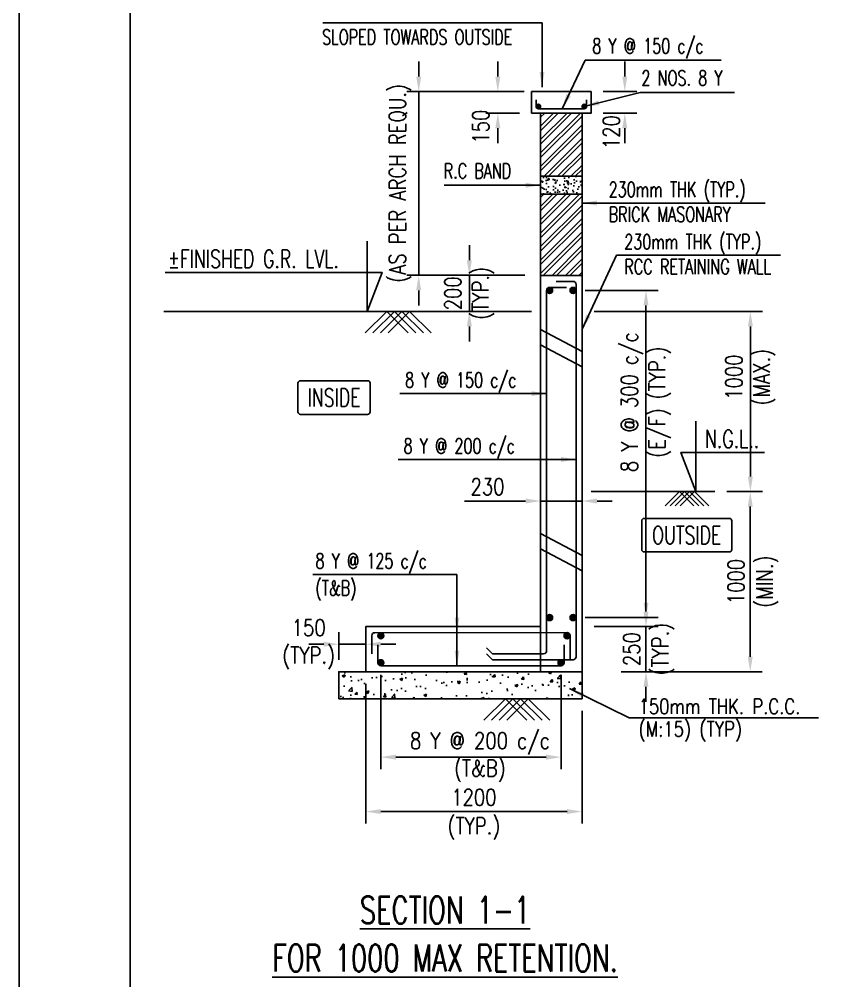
# Model space of a CAD drawing. Extents: x 345615 to 1272425, y -526289 to -156124.
# Drawn here: x 611343 to 624752, y -293833 to -277822 of the extents above; entities that cross this region are included whole.
import ezdxf
from ezdxf.enums import TextEntityAlignment as Align
from ezdxf.lldxf.tags import DXFTag

# ---------------------------------------------------------------- set-up
doc = ezdxf.new("R2010")
doc.units = 0
doc.header["$LTSCALE"] = 500
doc.header["$MEASUREMENT"] = 0
doc.header["$PDMODE"] = 35
doc.header["$PDSIZE"] = -15
doc.layers.get('DEFPOINTS').update_dxf_attribs({"color": 4})
for name, color, linetype in [('NO. BEAM', 3, 'Continuous'), ('S- PILE CAP', 4, 'Continuous'), ('S-COLUMN', 1, 'Continuous'), ('S-CONCRET LINE', 4, 'Continuous'), ('S-DIM-1', 5, 'Continuous'), ('S-FOOTING', 4, 'Continuous'), ('S-HATCH', 253, 'Continuous'), ('S-LEVEL SECTION', 3, 'Continuous'), ('S-PCC', 9, 'Continuous'), ('S-REINFORCEMENT', 6, 'Continuous'), ('S-RETAINING WALL', 6, 'Continuous'), ('S-TEXT-1', 4, 'Continuous'), ('S-TITIL', 6, 'Continuous'), ('s_TITILE', 9, 'Continuous'), ('TITLE', 4, 'Continuous')]:
    doc.layers.add(name, color=color, linetype=linetype)
doc.layers.add('RIDE-PROFILE', color=8, linetype='Continuous', lineweight=25)
doc.styles.add('ROMANS', font='simplex.shx', dxfattribs={"width": 0.8, "height": 275, "bigfont": 'bigfont.shx'})
tags = doc.linetypes.add('HIDDEN', pattern=[0.375, 0.25, -0.125]).pattern_tags.tags
tags[6:7] = [DXFTag(74, 4), DXFTag(75, 0), DXFTag(340, '0'), DXFTag(46, 1.0), DXFTag(50, 0.0), DXFTag(44, 0.0), DXFTag(45, 0.0)]
tags[4:5] = [DXFTag(74, 4), DXFTag(75, 0), DXFTag(340, '0'), DXFTag(46, 1.0), DXFTag(50, 0.0), DXFTag(44, 0.0), DXFTag(45, 0.0)]
doc.dimstyles.new('dim100', dxfattribs={"dimtxt": 250, "dimasz": 250, "dimexe": 200, "dimexo": 200, "dimgap": 100, "dimtad": 1, "dimdec": 0, "dimzin": 0, "dimdsep": 46, "dimtxsty": 'ROMANS', "dimcen": 0, "dimclrd": 5, "dimclre": 5, "dimclrt": 4, "dimadec": 0, "dimazin": 0, "dimtfac": 1, "dimtdec": 0, "dimtix": 1, "dimtofl": 0, "dimtmove": 2, "dimatfit": 3, "dimfxl": 0, "dimtolj": 1, "dimtzin": 0, "dimlwd": -1, "dimlwe": -1, "dimarcsym": 0})
doc.dimstyles.new('dim33.33', dxfattribs={"dimtxt": 250, "dimasz": 250, "dimexe": 200, "dimexo": 200, "dimgap": 100, "dimtad": 1, "dimdec": 0, "dimlfac": 0.333331, "dimzin": 0, "dimdsep": 46, "dimtxsty": 'ROMANS', "dimcen": 0, "dimclrd": 5, "dimclre": 5, "dimclrt": 4, "dimadec": 0, "dimazin": 0, "dimtfac": 1, "dimtdec": 0, "dimtix": 1, "dimtofl": 0, "dimtmove": 2, "dimatfit": 3, "dimfxl": 0, "dimtolj": 1, "dimtzin": 0, "dimlwd": -1, "dimlwe": -1, "dimarcsym": 0})

# ---------------------------------------------------------------- blocks, each defined once
blk = doc.blocks.new('*D281')
at = {"layer": 'DEFPOINTS', "color": 0}
for p in [(620562, -282336, 0), (621776, -282336), (620562, -287786, 0)]:
    blk.add_point(p, dxfattribs=at)
at = {"layer": 'S-DIM-1', "color": 5}
for p, q in [((620762, -282336), (621976, -282336)), ((620762, -287786), (621976, -287786))]:
    blk.add_line(p, q, dxfattribs=at)
at = {"layer": 'S-DIM-1', "color": 5, "lineweight": -3}
blk.add_line((621776, -287536), (621776, -282586), dxfattribs=at)
at = {"layer": 'S-DIM-1', "color": 5}
for points in [[(621735, -282586), (621818, -282586), (621776, -282336)], [(621735, -287536), (621818, -287536), (621776, -287786)]]:
    blk.add_solid(points, dxfattribs=at)
at = {"layer": 'S-DIM-1', "color": 4, "insert": (621776, -284198), "char_height": 275, "attachment_point": 5, "rotation": 90, "style": 'ROMANS'}
blk.add_mtext('\\A1;{8 Y @ 300 c/c\\P(E/F) (TYP.)}', dxfattribs=at)
blk = doc.blocks.new('*D282')
at = {"layer": 'DEFPOINTS', "color": 0}
for p in [(620712, -287936), (621162, -288686), (621776, -288686)]:
    blk.add_point(p, dxfattribs=at)
at = {"layer": 'S-DIM-1', "color": 5, "lineweight": -3}
for p, q in [((621776, -287686), (621776, -287436)), ((621776, -287936), (621776, -288686)), ((621776, -288936), (621776, -289186))]:
    blk.add_line(p, q, dxfattribs=at)
at = {"layer": 'S-DIM-1', "color": 5}
for p, q in [((620912, -287936), (621976, -287936)), ((621362, -288686), (621976, -288686))]:
    blk.add_line(p, q, dxfattribs=at)
for points in [[(621735, -287686), (621818, -287686), (621776, -287936)], [(621735, -288936), (621818, -288936), (621776, -288686)]]:
    blk.add_solid(points, dxfattribs=at)
at = {"layer": 'S-DIM-1', "color": 4, "char_height": 275, "rotation": 90, "style": 'ROMANS'}
for s, insert, attachment_point in [('\\A1;(TYP.)', (621876, -288311), 2), ('\\A1;250', (621676, -288311), 8)]:
    blk.add_mtext(s, dxfattribs=dict(at, insert=insert, attachment_point=attachment_point))
blk = doc.blocks.new('*D283')
at = {"layer": 'DEFPOINTS', "color": 0}
for p in [(617362, -288536, -31), (620362, -288536, -19), (620362, -290109)]:
    blk.add_point(p, dxfattribs=at)
at = {"layer": 'S-DIM-1', "color": 5}
for p, q in [((617362, -288736), (617362, -290309)), ((620362, -288736), (620362, -290309)), ((617612, -290109), (620112, -290109))]:
    blk.add_line(p, q, dxfattribs=at)
for points in [[(617612, -290067), (617612, -290151), (617362, -290109)], [(620112, -290067), (620112, -290151), (620362, -290109)]]:
    blk.add_solid(points, dxfattribs=at)
at = {"layer": 'S-DIM-1', "color": 4, "insert": (619012, -290109), "char_height": 275, "attachment_point": 5, "style": 'ROMANS'}
blk.add_mtext('\\A1;8 Y @ 200 c/c\\P(T&B)', dxfattribs=at)
blk = doc.blocks.new('*D284')
at = {"layer": 'DEFPOINTS', "color": 0}
for p in [(617112, -288686, -31), (620712, -289136, -19), (620712, -291015)]:
    blk.add_point(p, dxfattribs=at)
at = {"layer": 'S-DIM-1', "color": 5}
for p, q in [((617112, -288886), (617112, -291215)), ((620712, -289336), (620712, -291215)), ((617362, -291015), (620462, -291015))]:
    blk.add_line(p, q, dxfattribs=at)
for points in [[(617362, -290974), (617362, -291057), (617112, -291015)], [(620462, -290974), (620462, -291057), (620712, -291015)]]:
    blk.add_solid(points, dxfattribs=at)
at = {"layer": 'S-DIM-1', "color": 4, "char_height": 275, "style": 'ROMANS'}
for s, insert, attachment_point in [('\\A1;1200', (618912, -290915), 8), ('\\A1;(TYP.)', (618912, -291115), 2)]:
    blk.add_mtext(s, dxfattribs=dict(at, insert=insert, attachment_point=attachment_point))
blk = doc.blocks.new('*D285')
at = {"layer": 'DEFPOINTS', "color": 0}
for p in [(622921, -285686), (621162, -288686), (623511, -288686)]:
    blk.add_point(p, dxfattribs=at)
at = {"layer": 'S-DIM-1', "color": 5}
for p, q in [((623121, -285686), (623711, -285686)), ((621362, -288686), (623711, -288686))]:
    blk.add_line(p, q, dxfattribs=at)
at = {"layer": 'S-DIM-1', "color": 5, "lineweight": -3}
blk.add_line((623511, -285936), (623511, -288436), dxfattribs=at)
at = {"layer": 'S-DIM-1', "color": 5}
for points in [[(623470, -285936), (623553, -285936), (623511, -285686)], [(623470, -288436), (623553, -288436), (623511, -288686)]]:
    blk.add_solid(points, dxfattribs=at)
at = {"layer": 'S-DIM-1', "color": 4, "char_height": 275, "rotation": 90, "style": 'ROMANS'}
for s, insert, attachment_point in [('\\A1;1000', (623411, -287186), 8), ('\\A1;(MIN.)', (623611, -287186), 2)]:
    blk.add_mtext(s, dxfattribs=dict(at, insert=insert, attachment_point=attachment_point))
blk = doc.blocks.new('*D286')
at = {"layer": 'DEFPOINTS', "color": 0}
for p in [(620712, -282686), (623514, -282686), (622921, -285686)]:
    blk.add_point(p, dxfattribs=at)
at = {"layer": 'S-DIM-1', "color": 5}
for p, q in [((620912, -282686), (623714, -282686)), ((623121, -285686), (623714, -285686))]:
    blk.add_line(p, q, dxfattribs=at)
at = {"layer": 'S-DIM-1', "color": 5, "lineweight": -3}
blk.add_line((623514, -285436), (623514, -282936), dxfattribs=at)
at = {"layer": 'S-DIM-1', "color": 5}
for points in [[(623472, -282936), (623556, -282936), (623514, -282686)], [(623472, -285436), (623556, -285436), (623514, -285686)]]:
    blk.add_solid(points, dxfattribs=at)
at = {"layer": 'S-DIM-1', "color": 4, "insert": (623514, -283782), "char_height": 275, "attachment_point": 5, "rotation": 90, "style": 'ROMANS'}
blk.add_mtext('\\A1;1000\\P(MAX.)', dxfattribs=at)
blk = doc.blocks.new('*D287')
at = {"layer": 'DEFPOINTS', "color": 0}
for p in [(619947, -279026), (617993, -282086), (619962, -282086)]:
    blk.add_point(p, dxfattribs=at)
at = {"layer": 'S-DIM-1', "color": 5, "lineweight": -3}
for p, q in [((617993, -278776), (617993, -278526)), ((617993, -279026), (617993, -282086)), ((617993, -282336), (617993, -282586))]:
    blk.add_line(p, q, dxfattribs=at)
at = {"layer": 'S-DIM-1', "color": 5}
for p, q in [((619747, -279026), (617793, -279026)), ((619762, -282086), (617793, -282086))]:
    blk.add_line(p, q, dxfattribs=at)
for points in [[(617951, -278776), (618035, -278776), (617993, -279026)], [(617951, -282336), (618035, -282336), (617993, -282086)]]:
    blk.add_solid(points, dxfattribs=at)
at = {"layer": 'S-DIM-1', "color": 4, "insert": (617684, -280556), "char_height": 275, "attachment_point": 5, "rotation": 90, "style": 'ROMANS'}
blk.add_mtext('\\A1;(AS PER ARCH REQU.)', dxfattribs=at)
blk = doc.blocks.new('*D288')
at = {"layer": 'DEFPOINTS', "color": 0}
for p in [(616662, -288229), (616662, -288686), (617112, -288686)]:
    blk.add_point(p, dxfattribs=at)
at = {"layer": 'S-DIM-1', "color": 5}
for p, q in [((616662, -288486), (616662, -288029)), ((617112, -288486), (617112, -288029))]:
    blk.add_line(p, q, dxfattribs=at)
at = {"layer": 'S-DIM-1', "color": 5, "lineweight": -3}
for p, q in [((616412, -288229), (616162, -288229)), ((617112, -288229), (616662, -288229)), ((617362, -288229), (617612, -288229))]:
    blk.add_line(p, q, dxfattribs=at)
at = {"layer": 'S-DIM-1', "color": 5}
for points in [[(616412, -288187), (616412, -288271), (616662, -288229)], [(617362, -288187), (617362, -288271), (617112, -288229)]]:
    blk.add_solid(points, dxfattribs=at)
at = {"layer": 'S-DIM-1', "color": 4, "insert": (616162, -288229), "char_height": 275, "attachment_point": 5, "style": 'ROMANS'}
blk.add_mtext('\\A1;150\\P(TYP.)', dxfattribs=at)
blk = doc.blocks.new('*D203')
at = {"layer": 'DEFPOINTS', "color": 0}
for p in [(619962, -282086, -1), (618836, -282686), (619872, -282686, -1)]:
    blk.add_point(p, dxfattribs=at)
at = {"layer": 'S-DIM-1', "color": 5, "lineweight": -3}
for p, q in [((618836, -281836), (618836, -281586)), ((618836, -282086), (618836, -282686)), ((618836, -282936), (618836, -283186))]:
    blk.add_line(p, q, dxfattribs=at)
at = {"layer": 'S-DIM-1', "color": 5}
for p, q in [((619762, -282086), (618636, -282086)), ((619672, -282686), (618636, -282686))]:
    blk.add_line(p, q, dxfattribs=at)
for points in [[(618794, -281836), (618877, -281836), (618836, -282086)], [(618794, -282936), (618877, -282936), (618836, -282686)]]:
    blk.add_solid(points, dxfattribs=at)
at = {"layer": 'S-DIM-1', "color": 4, "insert": (618836, -282386), "char_height": 275, "attachment_point": 5, "rotation": 90, "style": 'ROMANS'}
blk.add_mtext('\\A1;200\\P(TYP.)', dxfattribs=at)
blk = doc.blocks.new('*D213')
at = {"layer": 'DEFPOINTS', "color": 0}
for p in [(620862, -279026), (620862, -279386), (621423, -279386)]:
    blk.add_point(p, dxfattribs=at)
at = {"layer": 'S-DIM-1', "color": 5}
for p, q in [((621423, -278776), (621423, -278526)), ((621062, -279026), (621623, -279026)), ((621062, -279386), (621623, -279386)), ((621423, -279636), (621423, -279886))]:
    blk.add_line(p, q, dxfattribs=at)
for points in [[(621382, -278776), (621465, -278776), (621423, -279026)], [(621382, -279636), (621465, -279636), (621423, -279386)]]:
    blk.add_solid(points, dxfattribs=at)
at = {"layer": 'S-DIM-1', "color": 4, "insert": (621198, -279701), "char_height": 275, "attachment_point": 5, "rotation": 90, "style": 'ROMANS'}
blk.add_mtext('\\A1;120', dxfattribs=at)
blk = doc.blocks.new('*D214')
at = {"layer": 'DEFPOINTS', "color": 0}
for p in [(619872, -279026), (619310, -279386), (619872, -279386)]:
    blk.add_point(p, dxfattribs=at)
at = {"layer": 'S-DIM-1', "color": 5}
for p, q in [((619310, -278776), (619310, -278526)), ((619672, -279026), (619110, -279026)), ((619672, -279386), (619110, -279386)), ((619310, -279636), (619310, -279886))]:
    blk.add_line(p, q, dxfattribs=at)
for points in [[(619268, -278776), (619352, -278776), (619310, -279026)], [(619268, -279636), (619352, -279636), (619310, -279386)]]:
    blk.add_solid(points, dxfattribs=at)
at = {"layer": 'S-DIM-1', "color": 4, "insert": (619026, -279611), "char_height": 275, "attachment_point": 5, "rotation": 90, "style": 'ROMANS'}
blk.add_mtext('\\A1;150', dxfattribs=at)
blk = doc.blocks.new('*D295')
at = {"layer": 'DEFPOINTS', "color": 0}
for p in [(620022, -285439, -19), (620712, -285439, -19), (620022, -285844)]:
    blk.add_point(p, dxfattribs=at)
at = {"layer": 'S-DIM-1', "color": 5}
for p, q in [((620022, -285639), (620022, -286044)), ((620712, -285639), (620712, -286044))]:
    blk.add_line(p, q, dxfattribs=at)
at = {"layer": 'S-DIM-1', "color": 5, "lineweight": -3}
for p, q in [((619772, -285844), (618756, -285844)), ((620712, -285844), (620022, -285844)), ((620962, -285844), (621212, -285844))]:
    blk.add_line(p, q, dxfattribs=at)
at = {"layer": 'S-DIM-1', "color": 5}
for points in [[(619772, -285802), (619772, -285886), (620022, -285844)], [(620962, -285802), (620962, -285886), (620712, -285844)]]:
    blk.add_solid(points, dxfattribs=at)
at = {"layer": 'S-DIM-1', "color": 4, "insert": (619139, -285607), "char_height": 275, "attachment_point": 5, "style": 'ROMANS'}
blk.add_mtext('\\A1;{230}', dxfattribs=at)
blk = doc.blocks.new('zw$155A')
at = {"layer": 's_TITILE', "color": 7}
blk.add_lwpolyline([(0, 0), (88000, 0), (88000, 58000), (0, 58000)], close=True, dxfattribs=at)
at = {"layer": 's_TITILE', "color": 1}
blk.add_lwpolyline([(1300, 800), (78500, 800), (78500, 57200), (1300, 57200)], close=True, dxfattribs=at)

msp = doc.modelspace()

# ---------------------------------------------------------------- hatches: boundary and pattern name
at = {"layer": 'S-HATCH'}
h = msp.add_hatch(dxfattribs=at)
h.set_pattern_fill('ANSI32', color=256, scale=420, style=0)
h.set_pattern_definition([(45, (-8071175.64, 118717.36), (-111.369318, 111.369318), []), (45, (-8071101.4, 118717.36), (-111.369318, 111.369318), [])])
h.paths.add_polyline_path([(620021.651, -280436.258), (620711.651, -280436.258), (620711.651, -279386.258), (620021.651, -279386.258)])
h.paths.add_polyline_path([(620711.651, -280736.258), (620021.651, -280736.258), (620021.651, -282086.258), (620711.651, -282086.258)])
at = {"layer": 'S-PCC', "linetype": 'ByBlock'}
h = msp.add_hatch(dxfattribs=at)
h.set_pattern_fill('AR-CONC,_O', color=256, scale=30)
h.set_pattern_definition([(50, (-17703379.8, 1129403.67), (215.1780548, -18.8256405), [22.5, -247.5]), (355, (-17703379.8, 1129403.67), (-41.6254, 225.65764), [18, -198]), (100.4514445, (-17703361.88, 1129402.1), (173.552654, 206.8319973), [19.1220576, -210.3426336]), (46.1842, (-17703379.8, 1129463.67), (320.1723992, -49.6557842), [33.75, -371.25]), (96.6356355, (-17703353.13, 1129459.54), (280.3985837, 292.23558), [28.6831026, -315.514128]), (351.184164, (-17703379.8, 1129463.67), (280.3985835, 292.23558), [27, -297.0000003]), (21, (-17703349.8, 1129448.67), (179.0721156, -120.7856672), [22.5, -247.5]), (326, (-17703349.8, 1129448.67), (72.9945996, 217.5450135), [18, -198]), (71.4514447, (-17703334.89, 1129438.6), (252.066713, 96.7593458), [19.122057, -210.3426336]), (37.5, (-17703379.81, 1129403.67), (3.6479566, 99.86815615), [0, -195.6, 0, -201, 0, -198.75]), (7.5, (-17703379.81, 1129403.67), (78.92086123, 118.32351356), [0, -114.6, 0, -191.1, 0, -75.75]), (327.5, (-17703446.71, 1129403.67), (160.14673085, -6.76646152), [0, -75, 0, -234, 0, -310.5]), (317.5, (-17703476.71, 1129403.67), (174.9558508, 30.0314947), [0, -97.5, 0, -155.4, 0, -220.5])])
h.paths.add_polyline_path([(620711.651, -280436.258), (620021.651, -280436.258), (620021.651, -280736.258), (620711.651, -280736.258)])
h = msp.add_hatch(dxfattribs=at)
h.set_pattern_fill('AR-CONC,_O', color=256, scale=66.666667)
h.set_pattern_definition([(50, (-16483895.78, 122640.9), (478.173455, -41.834757), [50, -550]), (355, (-16483895.8, 122640.9), (-92.500889, 501.461422), [40, -440]), (100.4514445, (-16483855.93, 122637.43), (385.672564, 459.626661), [42.493461, -467.428075]), (46.1842, (-16483895.8, 122774.25), (711.49422, -110.346187), [75, -825]), (96.6356355, (-16483836.5, 122765.05), (623.107964, 649.4124), [63.740228, -701.142507]), (351.184164, (-16483895.8, 122774.25), (623.107963, 649.4124), [60, -660]), (21, (-16483829.1, 122740.9), (397.938035, -268.412594), [50, -550]), (326, (-16483829.1, 122740.9), (162.210221, 483.433363), [40, -440]), (71.4514447, (-16483795.95, 122718.55), (560.148251, 215.020769), [42.49346, -467.428075]), (37.5, (-16483895.78, 122640.91), (8.1065702, 221.9292359), [0, -434.6666667, 0, -446.6666667, 0, -441.6666667]), (7.5, (-16483895.78, 122640.91), (175.3796916, 262.9411413), [0, -254.6666667, 0, -424.6666667, 0, -168.3333333]), (327.5, (-16484044.44, 122640.91), (355.8816241, -15.0365812), [0, -166.6666667, 0, -520, 0, -690]), (317.5, (-16484111.1, 122640.9), (388.7907796, 66.736655), [0, -216.6666667, 0, -345.3333333, 0, -490])])
h.paths.add_polyline_path([(616661.651, -289136.355), (616661.651, -288686.355), (620711.651, -288686.258), (620711.651, -289136.258)])

# ---------------------------------------------------------------- linework, layer by layer
at = {"layer": 'NO. BEAM', "color": 7, "elevation": -9.578}
for points in [[(617143.069, -283841.32), (616023.069, -283841.32, 0.414213562), (615983.069, -283881.32), (615983.069, -284361.32, 0.414213562), (616023.069, -284401.32), (617143.069, -284401.32, 0.414213562), (617183.069, -284361.32), (617183.069, -283881.32, 0.414213562)], [(623164.199, -286132.816), (621744.199, -286132.816, 0.414213562), (621704.199, -286172.816), (621704.199, -286652.816, 0.414213562), (621744.199, -286692.816), (623164.199, -286692.816, 0.414213562), (623204.199, -286652.816), (623204.199, -286172.816, 0.414213562)]]:
    msp.add_lwpolyline(points, format="xyb", close=True, dxfattribs=at)
at = {"layer": 'RIDE-PROFILE', "color": 2, "linetype": 'HIDDEN', "ltscale": 1000}
for p, q in [((620021.651, -282986.258, -10.378), (620711.651, -283353.601, -10.378)), ((620021.651, -283241.157, -10.378), (620711.651, -283608.501, -10.378)), ((620021.651, -286384.916, -10.378), (620711.651, -286752.259, -10.378)), ((620021.651, -286639.815, -10.378), (620711.651, -287007.159, -10.378))]:
    msp.add_line(p, q, dxfattribs=at)
at = {"layer": 'S- PILE CAP', "color": 8, "linetype": 'HIDDEN', "ltscale": 1500}
msp.add_line((620021.651, -288686.258, -9.578), (620021.651, -287936.258, -9.578), dxfattribs=at)
at = {"layer": 'S-COLUMN', "color": 4}
msp.add_line((620021.651, -282047.254, -9.578), (620021.651, -279386.258, -9.578), dxfattribs=at)
at = {"layer": 'S-COLUMN', "color": 4, "elevation": -9.578}
for points in [[(620021.651, -282086.258), (620021.651, -279386.258)], [(620711.651, -279386.258), (620711.651, -282086.258)]]:
    msp.add_lwpolyline(points, dxfattribs=at)
at = {"layer": 'S-CONCRET LINE', "elevation": -9.578}
msp.add_lwpolyline([(619871.651, -279386.258), (619871.651, -279026.258), (620861.651, -279026.258), (620861.651, -279386.258)], close=True, dxfattribs=at)
at = {"layer": 'S-FOOTING', "elevation": -9.578}
msp.add_lwpolyline([(620021.651, -287936.258), (617111.651, -287936.355), (617111.651, -288686.355), (620711.651, -288686.258)], dxfattribs=at)
at = {"layer": 'S-LEVEL SECTION'}
for p, q in [((613752.478, -282686.258, -9.578), (619871.651, -282686.258, -9.578)), ((620861.651, -285686.258, -9.578), (622921.352, -285686.258, -9.578))]:
    msp.add_line(p, q, dxfattribs=at)
at = {"layer": 'S-LEVEL SECTION', "elevation": -9.578}
for points in [[(617132.998, -281515.858), (617132.998, -282686.258), (617382.998, -282036.258), (613772.369, -282036.258)], [(622606.41, -284515.858), (622606.41, -285686.258), (622356.41, -285036.258), (623750.14, -285036.258)]]:
    msp.add_lwpolyline(points, dxfattribs=at)
at = {"layer": 'S-PCC', "elevation": -9.578}
for points in [[(620711.651, -280436.258), (620021.651, -280436.258), (620021.651, -280736.258), (620711.651, -280736.258)], [(616661.651, -289136.355), (616661.651, -288686.355), (620711.651, -288686.258), (620711.651, -289136.258)]]:
    msp.add_lwpolyline(points, close=True, dxfattribs=at)
for points in [[(617102.726, -283044.231), (617460.699, -282686.258), (617818.671, -283044.231)], [(617229.288, -283044.231), (617587.261, -282686.258), (617945.234, -283044.231)], [(617355.851, -283044.231), (617713.824, -282686.258), (618071.796, -283044.231)], [(617482.413, -283044.231), (617840.386, -282686.258), (618198.359, -283044.231)], [(622571.333, -285924.907), (622332.685, -285686.258), (622094.036, -285924.907)], [(622655.708, -285924.907), (622417.06, -285686.258), (622178.411, -285924.907)], [(622740.083, -285924.907), (622501.435, -285686.258), (622262.786, -285924.907)], [(622824.458, -285924.907), (622585.81, -285686.258), (622347.161, -285924.907)], [(619793.416, -289494.265), (619435.443, -289136.292), (619077.47, -289494.265)], [(619919.978, -289494.265), (619562.005, -289136.292), (619204.032, -289494.265)], [(620046.541, -289494.265), (619688.568, -289136.292), (619330.595, -289494.265)], [(620173.103, -289494.265), (619815.13, -289136.292), (619457.157, -289494.265)]]:
    msp.add_lwpolyline(points, dxfattribs=at)
at = {"layer": 'S-REINFORCEMENT', "color": 5, "elevation": -9.578}
msp.add_lwpolyline([(620786.651, -279161.258), (620786.651, -279273.758, -0.414213562), (620749.151, -279311.258), (619984.151, -279311.258, -0.414213562), (619946.651, -279273.758), (619946.651, -279161.258)], format="xyb", dxfattribs=at)
at = {"layer": 'S-REINFORCEMENT', "color": 5, "const_width": 37.5, "elevation": -9.578}
for points in [[(619965.401, -279273.758, 1), (620002.901, -279273.758, 1)], [(620767.901, -279273.758, -1), (620730.401, -279273.758, -1)]]:
    msp.add_lwpolyline(points, format="xyb", close=True, dxfattribs=at)
at = {"layer": 'S-REINFORCEMENT', "color": 5, "ltscale": 10, "elevation": -9.578}
for points in [[(619121.651, -288386.258), (619221.651, -288486.258), (620561.651, -288486.258, 0.414213562), (620611.651, -288436.258), (620611.651, -282236.258, 0.414213562), (620561.651, -282186.258), (620281.651, -282186.258)], [(619121.651, -288286.258), (619221.651, -288386.258), (620071.651, -288386.258, 0.414213562), (620121.651, -288336.258), (620121.651, -282336.258, -0.414213562), (620171.651, -282286.258), (620451.651, -282286.258)], [(620511.651, -288486.258), (620511.651, -288086.258, 0.414213562), (620461.651, -288036.258), (617261.651, -288036.355, 0.414213562), (617211.651, -288086.355), (617211.651, -288386.355)], [(617311.651, -288236.355), (617311.651, -288536.355, 0.414213562), (617361.651, -288586.355), (620361.651, -288586.258, 0.414213562), (620411.651, -288536.258), (620411.651, -288236.258)]]:
    msp.add_lwpolyline(points, format="xyb", dxfattribs=at)
at = {"layer": 'S-REINFORCEMENT', "color": 5, "ltscale": 10, "const_width": 50}
for points, elevation in [([(620146.651, -282336.258, 1), (620196.651, -282336.258, 1)], -9.578), ([(620536.651, -282336.258, 1), (620586.651, -282336.258, 1)], -9.577), ([(620146.651, -287786.257, 1), (620196.651, -287786.257, 1)], -9.577), ([(620536.651, -287786.257, 1), (620586.651, -287786.257, 1)], -9.577), ([(617386.651, -288086.355, 1), (617336.651, -288086.355, 1)], -21.621), ([(620436.651, -288086.258, -1), (620486.651, -288086.258, -1)], -9.578), ([(617386.651, -288536.355, -1), (617336.651, -288536.355, -1)], -21.621), ([(620386.651, -288536.258, -1), (620336.651, -288536.258, -1)], -9.578)]:
    msp.add_lwpolyline(points, format="xyb", close=True, dxfattribs=dict(at, elevation=elevation))
at = {"layer": 'S-REINFORCEMENT', "color": 5}
for centre in [(619984.151, -279273.758, -9.578), (620749.151, -279273.758, -9.578)]:
    msp.add_circle(centre, 37.5, dxfattribs=at)
at = {"layer": 'S-REINFORCEMENT', "color": 5, "ltscale": 10}
for centre in [(620171.651, -282336.258, -9.578), (620561.651, -282336.258, -9.578), (620171.651, -287786.257, -9.578), (620561.651, -287786.257, -9.578), (617361.651, -288086.355, -21.621), (620461.651, -288086.258, -9.578), (617361.651, -288536.355, -21.621), (620361.651, -288536.258, -9.578)]:
    msp.add_circle(centre, 50, dxfattribs=at)
at = {"layer": 'S-RETAINING WALL', "color": 4}
msp.add_line((620711.651, -282086.258, -9.578), (620021.651, -282086.258, -9.578), dxfattribs=at)
at = {"layer": 'S-RETAINING WALL', "color": 4, "elevation": -9.578}
for points in [[(620021.651, -287936.258), (620021.651, -282086.258)], [(620711.651, -288686.258), (620711.651, -282086.258)]]:
    msp.add_lwpolyline(points, dxfattribs=at)

# ---------------------------------------------------------------- block references
at = {"xscale": 1.420454545454545, "yscale": 1.420454545454545, "zscale": 1.420454545454545}
msp.add_blockref('zw$155A', (611343.115, -348663.35), dxfattribs=at)

# ---------------------------------------------------------------- texts
at = {"layer": 'S-LEVEL SECTION', "style": 'ROMANS', "width": 0.7}
for s, p in [('%%PFINISHED G.R. LVL.', (613819.132, -281811.258, -9.578)), ('N.G.L..', (622759.215, -284811.258, -9.578))]:
    msp.add_text(s, height=300, dxfattribs=at).set_placement(p, align=Align.MIDDLE_LEFT)
at = {"layer": 'S-TEXT-1', "style": 'ROMANS'}
for s, width, p in [('SLOPED TOWARDS OUTSIDE ', 0.7, (616384.715, -278119.177, -9.578)), ('8 Y @ 150 c/c', 0.7, (620882.151, -278265.503, -9.578)), ('2 NOS. 8 Y', 0.7, (621700.262, -278800.025, -9.578)), ('R.C BAND', 0.7, (618409.423, -280346.258, -9.578)), ('230mm THK (TYP.)', 0.7, (621154.985, -280656.831, -9.578)), ('BRICK MASONARY', 0.7, (621154.985, -281071.117, -9.578)), ('230mm THK (TYP.)', 0.7, (621414.953, -281528.024, -9.578)), ('RCC RETAINING WALL', 0.7, (621414.953, -281942.31, -9.578)), ('8 Y @ 150 c/c', 0.7, (617766.174, -283830.576, -9.578)), ('8 Y @ 200 c/c', 0.7, (617740.668, -284927.343, -9.578)), ('8 Y @ 125 c/c', 0.7, (616274.3, -286841.686, -15.625)), ('(T&B)', 0.7, (616274.3, -287291.686, -15.625)), ('150mm THK. P.C.C.', 0.8, (621653.323, -289264.972, 180.009)), ('(M:15) (TYP)', 0.8, (621653.323, -289641.544, 180.009))]:
    msp.add_text(s, height=250, dxfattribs=dict(at, width=width)).set_placement(p, align=Align.MIDDLE_LEFT)
at = {"layer": 'S-TITIL', "style": 'ROMANS', "width": 0.7}
for s, p in [('%%USECTION 1-1', (618430.857, -292655.31, 9.84)), ('%%UFOR 1000 MAX RETENTION.', (618430.857, -293455.31, 9.84))]:
    msp.add_text(s, height=450, dxfattribs=at).set_placement(p, align=Align.MIDDLE_CENTER)
at = {"layer": 'TITLE', "color": 2, "style": 'ROMANS', "width": 0.7}
for s, p in [('INSIDE', (616583.069, -284121.32, -9.578)), ('OUTSIDE', (622454.199, -286412.816, -9.578))]:
    msp.add_text(s, height=300, dxfattribs=at).set_placement(p, align=Align.MIDDLE_CENTER)

# ---------------------------------------------------------------- dimensions: what is measured, and where the dimension line sits
at = {"layer": 'S-DIM-1'}
for base, p1, p2, text, override, picture, middle in [((617993.151, -282086.258, -9.578), (619946.651, -279026.258, -9.578), (619961.651, -282086.258, -9.578), '(AS PER ARCH REQU.)', {"dimtofl": 1, "dimtmove": 0, "dimlwd": 65533}, '*D287', (617683.627, -280556.258, -9.578)), ((623511.456, -288686.258, -9.578), (622921.352, -285686.258, -9.578), (621161.651, -288686.258, -9.578), '<>\\X(MIN.)', {"dimtxt": 250, "dimasz": 250, "dimtofl": 1, "dimtmove": 0, "dimlwd": 65533}, '*D285', (623511.456, -287186.258, -9.578)), ((621776.282, -288686.258, -9.578), (620711.651, -287936.258, -9.578), (621161.651, -288686.258, -9.578), '<>\\X(TYP.)', {"dimtxt": 250, "dimasz": 250, "dimtofl": 1, "dimtmove": 0, "dimlwd": 65533}, '*D282', (621776.282, -288311.258, -9.578))]:
    dim = msp.add_linear_dim(base=base, p1=p1, p2=p2, angle=90, text=text, dimstyle='dim33.33', override=override, dxfattribs=at)
    dim.commit()
    dim.dimension.update_dxf_attribs({"geometry": picture, "text_midpoint": middle})
dim = msp.add_linear_dim(base=(619309.86, -279386.258, -9.578), p1=(619871.651, -279026.258, -9.578), p2=(619871.651, -279386.258, -9.578), angle=90, text='150', dimstyle='dim33.33', dxfattribs=at)
dim.commit()
dim.dimension.update_dxf_attribs({"geometry": '*D214', "text_midpoint": (619026.436, -279610.834, -9.578), "dimtype": 160})
dim = msp.add_linear_dim(base=(621423.442, -279386.258, -9.578), p1=(620861.651, -279026.258, -9.578), p2=(620861.651, -279386.258, -9.578), angle=90, dimstyle='dim33.33', dxfattribs=at)
dim.commit()
dim.dimension.update_dxf_attribs({"geometry": '*D213', "text_midpoint": (621198.442, -279700.834, -9.578), "dimtype": 160})
for base, p1, p2, angle, text, override, picture, middle in [((618835.533, -282686.258, -8.324), (619961.651, -282086.258, -9.578), (619871.651, -282686.258, -9.578), 90, '<>\\X(TYP.)', {"dimtofl": 1, "dimtmove": 0, "dimlwd": 65533}, '*D203', (618835.533, -282386.258, -8.324)), ((621776.282, -282336.258, -9.578), (620561.651, -287786.257, -9.578), (620561.651, -282336.258, -9.578), 90, '{8 Y @ 300 c/c\\X(E/F) (TYP.)}', {"dimtxt": 250, "dimasz": 250, "dimtxsty": 'ROMANS', "dimtofl": 1, "dimtmove": 0, "dimlwd": 65533}, '*D281', (621776.282, -284197.635, -9.578)), ((623514.159, -282686.258, -9.578), (622921.352, -285686.258, -9.578), (620711.651, -282686.258, -9.578), 270, '<>\\X(MAX.)', {"dimtxt": 250, "dimasz": 250, "dimtofl": 1, "dimtmove": 0, "dimlwd": 65533}, '*D286', (623514.159, -283782.091, -9.578)), ((616661.651, -288228.898, -21.621), (617111.651, -288686.355, -21.621), (616661.651, -288686.355, -21.621), 180, '<>\\X(TYP.)', {"dimtxt": 250, "dimasz": 250, "dimtofl": 1, "dimtmove": 1, "dimlwd": 65533}, '*D288', (616161.651, -288228.898, -21.621))]:
    dim = msp.add_linear_dim(base=base, p1=p1, p2=p2, angle=angle, text=text, dimstyle='dim33.33', override=override, dxfattribs=at)
    dim.commit()
    dim.dimension.update_dxf_attribs({"geometry": picture, "text_midpoint": middle, "dimtype": 160})
for base, p1, p2, text, override, picture, middle in [((620021.651, -285844.163, 9.84), (620711.651, -285439.482, -9.578), (620021.651, -285439.482, -9.578), '{<>}', {"dimtofl": 1, "dimtmove": 0, "dimlwd": 65533}, '*D295', (619138.794, -285844.163, 9.84)), ((620361.651, -290108.906, 9.84), (617361.651, -288536.355, -21.621), (620361.651, -288536.258, -9.578), '8 Y @ 200 c/c\\X(T&B)', {"dimtxt": 250, "dimasz": 250, "dimtmove": 0}, '*D283', (619011.651, -290108.906, 9.84))]:
    dim = msp.add_linear_dim(base=base, p1=p1, p2=p2, text=text, dimstyle='dim33.33', override=override, dxfattribs=at)
    dim.commit()
    dim.dimension.update_dxf_attribs({"geometry": picture, "text_midpoint": middle, "dimtype": 160})
dim = msp.add_linear_dim(base=(620711.651, -291015.398, 9.84), p1=(617111.651, -288686.355, -21.621), p2=(620711.651, -289136.258, -9.578), text='<>\\X(TYP.)', dimstyle='dim33.33', override={"dimtxt": 250, "dimasz": 250, "dimtmove": 0}, dxfattribs=at)
dim.commit()
dim.dimension.update_dxf_attribs({"geometry": '*D284', "text_midpoint": (618911.651, -291015.398, 9.84)})

# ---------------------------------------------------------------- leaders
for points, override in [([(618629.972, -288036.307, -15.625), (618629.972, -287066.686, -15.625), (616229.225, -287066.686, -15.625)], {"dimtad": 0, "dimarcsym": 1}), ([(618629.972, -288586.307, -15.625), (618629.972, -287066.686, -15.625), (616229.225, -287066.686, -15.625)], {"dimgap": 100, "dimtad": 0, "dimarcsym": 1})]:
    msp.add_leader(points, dimstyle='dim100', override=override)
for points, dimstyle in [([(620045.066, -278952.023, -9.578), (620045.066, -277879.177, -9.578), (616394.442, -277879.177, -9.578)], 'dim33.33'), ([(620381.151, -279311.258, -9.578), (620762.151, -278505.503, -9.578), (623027.721, -278505.503, -9.578)], 'dim33.33'), ([(620749.151, -279273.758, -9.578), (621681.497, -279040.025, -9.578), (623248.868, -279040.025, -9.578)], 'dim33.33'), ([(620021.651, -280586.258, -9.578), (618419.151, -280586.258, -9.578)], 'dim33.33'), ([(620711.651, -280881.831, -9.578), (623757.847, -280881.831, -9.578)], 'dim100'), ([(620711.651, -282984.449, -9.578), (621286.917, -281753.024, -9.578), (624017.815, -281753.024, -9.578)], 'dim100'), ([(620120.575, -284055.576, -9.578), (617677.602, -284055.576, -9.578)], 'dim100'), ([(620611.651, -285152.343, -9.578), (617652.096, -285152.343, -9.578)], 'dim100'), ([(620505.226, -288967.802, -9.578), (621497.651, -289453.258, -9.578), (624646.575, -289453.258, -9.578)], 'dim100')]:
    msp.add_leader(points, dimstyle=dimstyle, dxfattribs=at)

doc.saveas('drawing.dxf')
